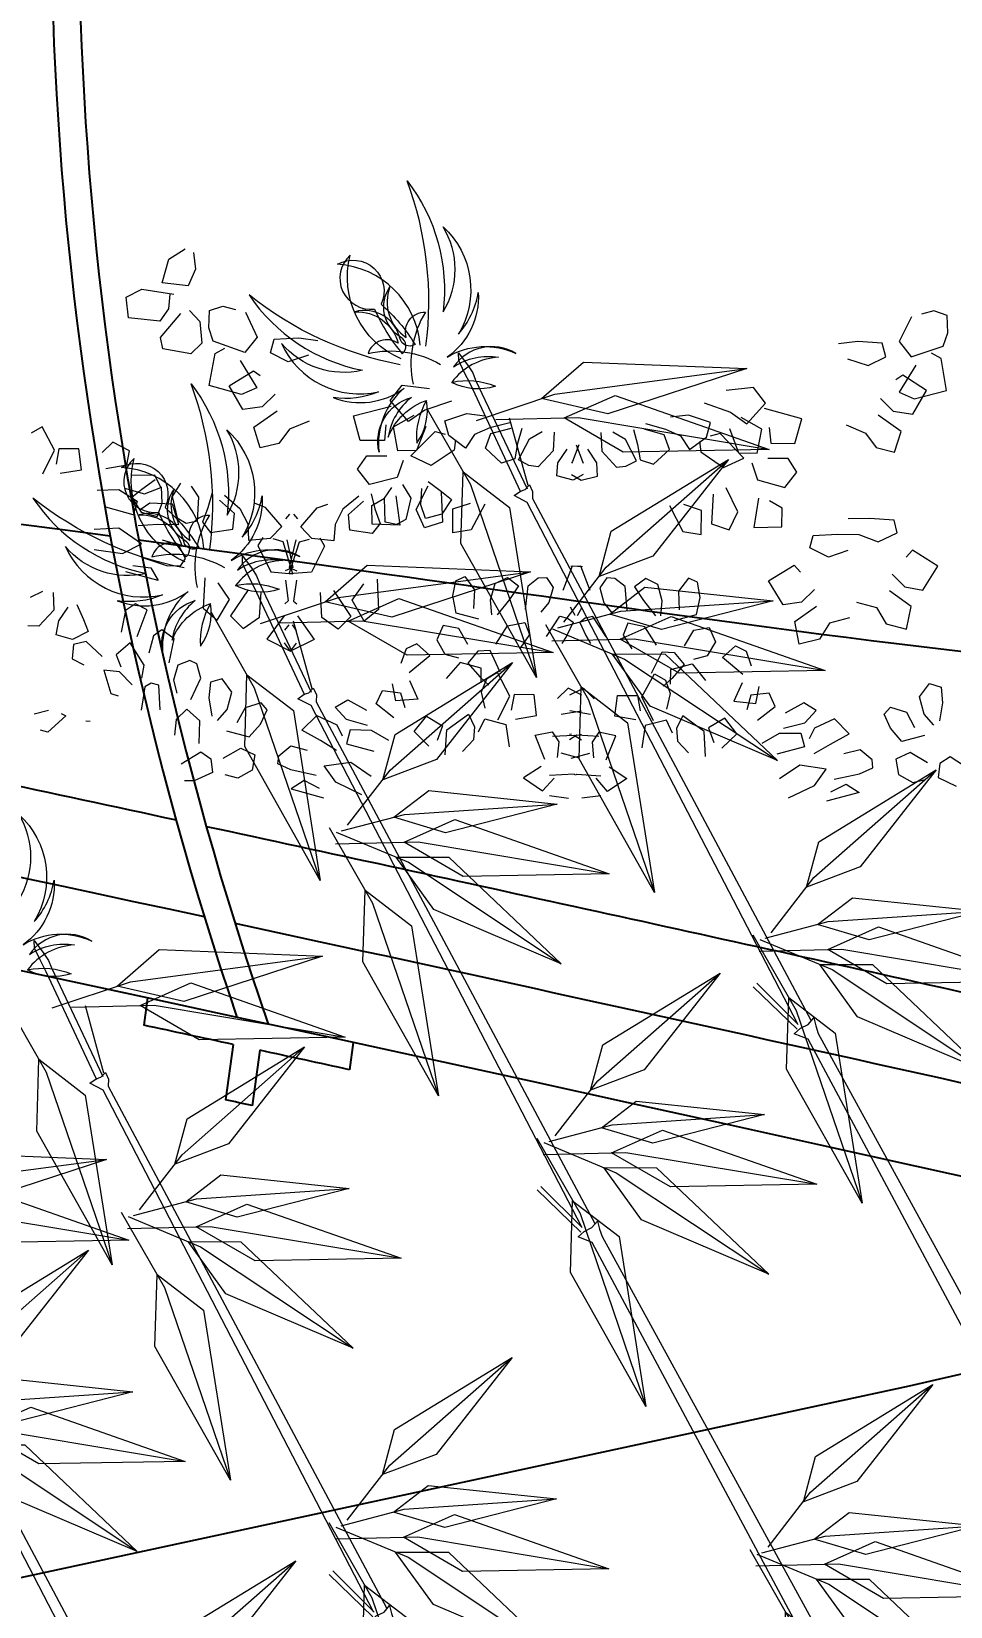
# Model space of a CAD drawing. Header units: metres. Extents: x 10 to 239, y 2 to 253.
# Drawn here: x 86.894 to 87.901, y 170.116 to 171.842 of the extents above; entities that cross this region are included whole.
import ezdxf

# ---------------------------------------------------------------- set-up
doc = ezdxf.new("R2010")
doc.units = ezdxf.units.M
doc.header["$MEASUREMENT"] = 0
doc.layers.get('Defpoints').update_dxf_attribs({"color": 9})
for name, color, linetype in [('-cotas', 252, 'Continuous'), ('1', 7, 'Continuous'), ('1gris', 254, 'Continuous'), ('1gris oscuro', 253, 'Continuous')]:
    doc.layers.add(name, color=color, linetype=linetype)
doc.layers.add('bamb', color=7, linetype='Continuous', lineweight=0, true_color=0xbdd3a6)
doc.layers.add('bloques veg', color=7, linetype='Continuous', lineweight=0, true_color=0xbbd5a5)
doc.layers.get('bamb').off()
doc.styles.get("Standard").update_dxf_attribs({"font": 'arial.ttf'})
doc.dimstyles.get("Standard").update_dxf_attribs({"dimtxt": 0.18, "dimasz": 0.18, "dimexe": 0.18, "dimexo": 0.0625, "dimgap": 0.09, "dimtad": 0, "dimtih": 1, "dimtoh": 1, "dimdec": 4, "dimzin": 0, "dimdsep": 46, "dimtxsty": 'Standard', "dimcen": 0.09, "dimadec": 0, "dimazin": 0, "dimtfac": 1, "dimtdec": 4, "dimtofl": 0, "dimtmove": 0, "dimatfit": 3, "dimfxl": 1, "dimtolj": 1, "dimtzin": 0, "dimarcsym": 0})

# ---------------------------------------------------------------- blocks, each defined once
blk = doc.blocks.new('bamb')
at = {"layer": 'bloques veg'}
for p, q in [((-3.022, 3.8143), (-3.0578, 3.8821)), ((-3.2048, 3.5456), (-3.2407, 3.6134)), ((-2.6053, 3.2968), (-2.6622, 3.3316)), ((-2.6591, 3.3363), (-2.6051, 3.302)), ((-2.7881, 3.0282), (-2.845, 3.063)), ((-2.8419, 3.0676), (-2.7879, 3.0333))]:
    blk.add_line(p, q, dxfattribs=at)
for points in [[(-3.1644, 3.9393, 0.121956), (-3.2239, 4.1117, -0.197912), (-3.1542, 3.9799, 0.28202), (-3.1745, 4.071, -0.357594), (-3.1326, 3.9599, 0.141581), (-3.1212, 4.0089, -0.258144), (-3.1391, 3.9324, -0.252411), (-3.0666, 3.9528, 0.399951), (-3.1299, 3.9236, -0.191492), (-3.0842, 3.9445, 0.22191), (-3.1283, 3.9066, -0.155645), (-3.0807, 3.9128, -0.20302), (-3.1283, 3.9066)], [(-3.1709, 3.939, 0.371554), (-3.2783, 4.0058, -0.734759), (-3.2223, 3.9733, -0.076042), (-3.1765, 3.9384, -0.522547), (-3.1942, 3.9414, 0.430591), (-3.2484, 3.9591, -0.351549), (-3.1947, 3.9357, 0.50622), (-3.2246, 3.9175, -0.192001), (-3.1445, 3.9231)], [(-3.188, 3.9198, -0.371554), (-3.267, 4.0185, 0.734759), (-3.2281, 3.9667, 0.076042), (-3.188, 3.9254, 0.522547), (-3.1931, 3.9426, -0.430591), (-3.2171, 3.9943, 0.351549), (-3.1876, 3.9438, -0.50622), (-3.173, 3.9756, 0.192001), (-3.1691, 3.8954)], [(-3.1875, 3.9132, -0.121956), (-3.3658, 3.9519, 0.197912), (-3.2266, 3.8983, -0.28202), (-3.3195, 3.9078, 0.357594), (-3.2042, 3.8792, -0.141581), (-3.2515, 3.8622, 0.258144), (-3.1777, 3.889, 0.252411), (-3.1894, 3.8145, -0.399951), (-3.1678, 3.8809, 0.191492), (-3.1832, 3.833, -0.22191), (-3.1508, 3.8813, 0.155645), (-3.1513, 3.8333, 0.20302), (-3.1508, 3.8813)], [(-3.3472, 3.6706, 0.121956), (-3.4067, 3.8431, -0.197912), (-3.337, 3.7112, 0.28202), (-3.3574, 3.8023, -0.357594), (-3.3154, 3.6912, 0.141581), (-3.304, 3.7402, -0.258144), (-3.3219, 3.6637, -0.252411), (-3.2494, 3.6841, 0.399951), (-3.3128, 3.6549, -0.191492), (-3.267, 3.6759, 0.22191), (-3.3111, 3.638, -0.155645), (-3.2636, 3.6442, -0.20302), (-3.3111, 3.638)], [(-3.3538, 3.6703, 0.371554), (-3.4611, 3.7371, -0.734759), (-3.4051, 3.7046, -0.076042), (-3.3594, 3.6697, -0.522547), (-3.377, 3.6727, 0.430591), (-3.4312, 3.6905, -0.351549), (-3.3776, 3.667, 0.50622), (-3.4075, 3.6488, -0.192001), (-3.3273, 3.6544)], [(-3.3708, 3.6511, -0.371554), (-3.4499, 3.7498, 0.734759), (-3.4109, 3.698, 0.076042), (-3.3709, 3.6567, 0.522547), (-3.3759, 3.6739, -0.430591), (-3.4, 3.7256, 0.351549), (-3.3704, 3.6751, -0.50622), (-3.3558, 3.707, 0.192001), (-3.3519, 3.6267)], [(-3.3704, 3.6446, -0.121956), (-3.5486, 3.6833, 0.197912), (-3.4094, 3.6296, -0.28202), (-3.5023, 3.6391, 0.357594), (-3.387, 3.6106, -0.141581), (-3.4343, 3.5935, 0.258144), (-3.3605, 3.6203, 0.252411), (-3.3722, 3.5459, -0.399951), (-3.3507, 3.6122, 0.191492), (-3.3661, 3.5643, -0.22191), (-3.3336, 3.6126, 0.155645), (-3.3342, 3.5646, 0.20302), (-3.3336, 3.6126)]]:
    blk.add_lwpolyline(points, format="xyb", dxfattribs=at)
for points in [[(-3.0928, 3.8718), (-3.0152, 3.9184), (-2.8161, 3.9914), (-2.9538, 3.9099), (-3.0285, 3.9105), (-2.9923, 3.9596), (-2.8161, 3.9914)], [(-3.0281, 3.8056), (-3.1079, 3.9092), (-3.1173, 3.9203), (-3.126, 3.9317), (-3.1281, 3.9398), (-3.1147, 3.9282), (-3.1081, 3.9217), (-3.1033, 3.9146), (-3.0223, 3.8105)], [(-3.0723, 3.8772), (-2.9845, 3.899), (-2.7727, 3.9102), (-2.9283, 3.8727), (-2.9995, 3.8952), (-2.9505, 3.9315), (-2.7727, 3.9102)], [(-2.9515, 3.6767), (-2.919, 3.7456), (-2.8138, 3.89), (-2.872, 3.7684), (-2.9246, 3.7339), (-2.9223, 3.7852), (-2.8138, 3.89)], [(-3.1481, 3.8721), (-3.084, 3.8016), (-2.9676, 3.6111), (-3.0802, 3.7365), (-3.0949, 3.8137), (-3.0368, 3.7865), (-2.9676, 3.6111)], [(-2.6057, 3.3022), (-3.019, 3.7961), (-3.0346, 3.8003), (-3.0289, 3.8066), (-3.0243, 3.8094), (-3.0207, 3.8153), (-3.0159, 3.8091), (-3.0144, 3.8015), (-2.5927, 3.3094)], [(-2.9566, 3.6691), (-2.8931, 3.7019), (-2.7325, 3.7492), (-2.8452, 3.692), (-2.904, 3.6963), (-2.873, 3.7332), (-2.7325, 3.7492)], [(-3.2756, 3.6031), (-3.1981, 3.6497), (-2.9989, 3.7227), (-3.1366, 3.6412), (-3.2113, 3.6418), (-3.1752, 3.6909), (-2.9989, 3.7227)], [(-2.9599, 3.6539), (-2.8721, 3.6757), (-2.6603, 3.6869), (-2.8159, 3.6494), (-2.8871, 3.672), (-2.8381, 3.7083), (-2.6603, 3.6869)], [(-3.2109, 3.5369), (-3.2907, 3.6405), (-3.3001, 3.6516), (-3.3089, 3.663), (-3.3109, 3.6711), (-3.2975, 3.6595), (-3.2909, 3.6531), (-3.2861, 3.646), (-3.2051, 3.5418)], [(-3.2552, 3.6085), (-3.1673, 3.6303), (-2.9556, 3.6415), (-3.1111, 3.604), (-3.1824, 3.6265), (-3.1334, 3.6629), (-2.9556, 3.6415)], [(-2.9706, 3.6699), (-2.9064, 3.5994), (-2.7901, 3.4089), (-2.9026, 3.5342), (-2.9174, 3.6115), (-2.8593, 3.5843), (-2.7901, 3.4089)], [(-2.962, 3.6668), (-2.8776, 3.6516), (-2.6901, 3.5793), (-2.8391, 3.6072), (-2.892, 3.6542), (-2.8356, 3.6666), (-2.6901, 3.5793)], [(-3.1343, 3.408), (-3.1019, 3.477), (-2.9966, 3.6213), (-3.0548, 3.4997), (-3.1074, 3.4652), (-3.1051, 3.5165), (-2.9966, 3.6213)], [(-3.331, 3.6034), (-3.2668, 3.533), (-3.1505, 3.3424), (-3.263, 3.4678), (-3.2778, 3.545), (-3.2196, 3.5178), (-3.1505, 3.3424)], [(-2.6557, 3.3938), (-2.6233, 3.4628), (-2.518, 3.6071), (-2.5762, 3.4855), (-2.6288, 3.451), (-2.6265, 3.5023), (-2.518, 3.6071)], [(-2.7885, 3.0336), (-3.2018, 3.5274), (-3.2175, 3.5316), (-3.2118, 3.5379), (-3.2072, 3.5407), (-3.2036, 3.5466), (-3.1987, 3.5405), (-3.1972, 3.5328), (-2.7755, 3.0408)], [(-3.1395, 3.4005), (-3.076, 3.4332), (-2.9154, 3.4805), (-3.028, 3.4233), (-3.0868, 3.4276), (-3.0558, 3.4645), (-2.9154, 3.4805)], [(-2.6609, 3.3863), (-2.5974, 3.4191), (-2.4368, 3.4664), (-2.5494, 3.4092), (-2.6082, 3.4135), (-2.5773, 3.4503), (-2.4368, 3.4664)], [(-3.1428, 3.3852), (-3.0549, 3.407), (-2.8431, 3.4182), (-2.9987, 3.3808), (-3.0699, 3.4033), (-3.0209, 3.4396), (-2.8431, 3.4182)], [(-2.6642, 3.371), (-2.5763, 3.3928), (-2.3645, 3.4041), (-2.5201, 3.3666), (-2.5913, 3.3891), (-2.5424, 3.4254), (-2.3645, 3.4041)], [(-3.1534, 3.4012), (-3.0893, 3.3307), (-2.9729, 3.1402), (-3.0855, 3.2656), (-3.1002, 3.3428), (-3.0421, 3.3156), (-2.9729, 3.1402)], [(-3.1448, 3.3981), (-3.0604, 3.3829), (-2.873, 3.3106), (-3.022, 3.3385), (-3.0748, 3.3855), (-3.0184, 3.398), (-2.873, 3.3106)], [(-2.6748, 3.387), (-2.6107, 3.3166), (-2.4944, 3.126), (-2.6069, 3.2514), (-2.6216, 3.3286), (-2.5635, 3.3014), (-2.4944, 3.126)], [(-2.6662, 3.3839), (-2.5818, 3.3688), (-2.3944, 3.2965), (-2.5434, 3.3243), (-2.5963, 3.3714), (-2.5398, 3.3838), (-2.3944, 3.2965)], [(-2.8385, 3.1251), (-2.8061, 3.1941), (-2.7009, 3.3384), (-2.7591, 3.2169), (-2.8117, 3.1823), (-2.8093, 3.2336), (-2.7009, 3.3384)], [(-2.145, 2.7696), (-2.5908, 3.2885), (-2.6072, 3.2911), (-2.6019, 3.2984), (-2.5945, 3.3044), (-2.5901, 3.3127), (-2.5861, 3.3047), (-2.5816, 3.2972), (-2.1308, 2.7827)], [(-2.8437, 3.1176), (-2.7802, 3.1504), (-2.6196, 3.1977), (-2.7323, 3.1405), (-2.7911, 3.1448), (-2.7601, 3.1816), (-2.6196, 3.1977)], [(-2.847, 3.1023), (-2.7592, 3.1241), (-2.5474, 3.1354), (-2.703, 3.0979), (-2.7742, 3.1204), (-2.7252, 3.1567), (-2.5474, 3.1354)], [(-2.8577, 3.1183), (-2.7935, 3.0479), (-2.6772, 2.8573), (-2.7897, 2.9827), (-2.8045, 3.0599), (-2.7464, 3.0327), (-2.6772, 2.8573)], [(-2.8491, 3.1152), (-2.7647, 3.1001), (-2.5772, 3.0278), (-2.7262, 3.0556), (-2.7791, 3.1027), (-2.7227, 3.1151), (-2.5772, 3.0278)], [(-2.3279, 2.5009), (-2.7736, 3.0198), (-2.7901, 3.0224), (-2.7847, 3.0297), (-2.7774, 3.0357), (-2.7729, 3.044), (-2.7689, 3.036), (-2.7644, 3.0285), (-2.3137, 2.514)], [(-2.5131, 2.7355), (-2.4807, 2.8045), (-2.3755, 2.9488), (-2.4337, 2.8272), (-2.4862, 2.7927), (-2.4839, 2.844), (-2.3755, 2.9488)], [(-2.5183, 2.728), (-2.4548, 2.7608), (-2.2942, 2.8081), (-2.4069, 2.7509), (-2.4657, 2.7552), (-2.4347, 2.792), (-2.2942, 2.8081)], [(-2.5216, 2.7127), (-2.4338, 2.7345), (-2.222, 2.7457), (-2.3775, 2.7083), (-2.4488, 2.7308), (-2.3998, 2.7671), (-2.222, 2.7457)], [(-2.5322, 2.7287), (-2.4681, 2.6583), (-2.3518, 2.4677), (-2.4643, 2.5931), (-2.4791, 2.6703), (-2.4209, 2.6431), (-2.3518, 2.4677)], [(-2.5236, 2.7256), (-2.4393, 2.7105), (-2.2518, 2.6381), (-2.4008, 2.666), (-2.4537, 2.7131), (-2.3973, 2.7255), (-2.2518, 2.6381)]]:
    blk.add_lwpolyline(points, dxfattribs=at)
blk = doc.blocks.new('A$C0C3707A3')
at = {"layer": 'bloques veg'}
for p, q in [((1.1335, 0.4979), (1.1476, 0.5069)), ((1.128, 0.4773), (1.1335, 0.4979)), ((1.1549, 0.5038), (1.1568, 0.4893)), ((1.1568, 0.4893), (1.1506, 0.4747)), ((1.0967, 0.4647), (1.1102, 0.4716)), ((1.1102, 0.4716), (1.1382, 0.4675)), ((1.1506, 0.4747), (1.128, 0.4773)), ((1.1347, 0.4673), (1.1336, 0.4548)), ((1.0989, 0.4467), (1.0967, 0.4647)), ((1.1336, 0.4548), (1.1261, 0.444)), ((1.1519, 0.4534), (1.161, 0.444)), ((1.1688, 0.4384), (1.1693, 0.4534)), ((1.1693, 0.4534), (1.1808, 0.4573)), ((1.1808, 0.4573), (1.1917, 0.4544)), ((1.2004, 0.4521), (1.2109, 0.4306)), ((1.7794, 0.4521), (1.7688, 0.4306)), ((1.7989, 0.4573), (1.7881, 0.4544)), ((1.8104, 0.4534), (1.7989, 0.4573)), ((1.811, 0.4384), (1.8104, 0.4534)), ((1.1261, 0.444), (1.0989, 0.4467)), ((1.1269, 0.4298), (1.1442, 0.4508)), ((1.161, 0.444), (1.1628, 0.4249)), ((1.1727, 0.4269), (1.1688, 0.4384)), ((1.8071, 0.4269), (1.811, 0.4384)), ((1.1289, 0.42), (1.1269, 0.4298)), ((1.1628, 0.4249), (1.1534, 0.4158)), ((1.2003, 0.4172), (1.1727, 0.4269)), ((1.2109, 0.4306), (1.2003, 0.4172)), ((1.2224, 0.4171), (1.2256, 0.429)), ((1.2256, 0.429), (1.2469, 0.4303)), ((1.2469, 0.4303), (1.2637, 0.4281)), ((1.7329, 0.4303), (1.716, 0.4281)), ((1.7541, 0.429), (1.7329, 0.4303)), ((1.7573, 0.4171), (1.7541, 0.429)), ((1.7688, 0.4306), (1.7794, 0.4172)), ((1.7794, 0.4172), (1.8071, 0.4269)), ((1.1534, 0.4158), (1.1289, 0.42)), ((1.1693, 0.3882), (1.1744, 0.416)), ((1.1744, 0.416), (1.1827, 0.4207)), ((1.2378, 0.4094), (1.2224, 0.4171)), ((1.2556, 0.4151), (1.2378, 0.4094)), ((1.7241, 0.4151), (1.7419, 0.4094)), ((1.7419, 0.4094), (1.7573, 0.4171)), ((1.8053, 0.416), (1.7971, 0.4207)), ((1.8104, 0.3882), (1.8053, 0.416)), ((1.1867, 0.3882), (1.2077, 0.4012)), ((1.1961, 0.4101), (1.2107, 0.3865)), ((1.2077, 0.4012), (1.2136, 0.3973)), ((1.7721, 0.4012), (1.7661, 0.3973)), ((1.7836, 0.4101), (1.769, 0.3865)), ((1.793, 0.3882), (1.7721, 0.4012)), ((1.1975, 0.3807), (1.1693, 0.3882)), ((1.1987, 0.3676), (1.1867, 0.3882)), ((1.2107, 0.3865), (1.1975, 0.3807)), ((1.3267, 0.3763), (1.3372, 0.3898)), ((1.3372, 0.3898), (1.3609, 0.3869)), ((1.6425, 0.3898), (1.6188, 0.3869)), ((1.6531, 0.3763), (1.6425, 0.3898)), ((1.769, 0.3865), (1.7822, 0.3807)), ((1.7811, 0.3676), (1.793, 0.3882)), ((1.7822, 0.3807), (1.8104, 0.3882)), ((1.2156, 0.37), (1.1987, 0.3676)), ((1.2267, 0.381), (1.2156, 0.37)), ((1.2951, 0.3627), (1.3277, 0.3714)), ((1.3427, 0.3581), (1.3267, 0.3763)), ((1.3801, 0.376), (1.357, 0.3682)), ((1.5997, 0.376), (1.6227, 0.3682)), ((1.637, 0.3581), (1.6531, 0.3763)), ((1.6847, 0.3627), (1.6521, 0.3714)), ((1.753, 0.381), (1.7641, 0.37)), ((1.7641, 0.37), (1.7811, 0.3676)), ((1.2085, 0.3522), (1.2286, 0.3665)), ((1.2566, 0.3579), (1.2395, 0.3508)), ((1.301, 0.3413), (1.2951, 0.3627)), ((1.3298, 0.3534), (1.3477, 0.3637)), ((1.357, 0.3682), (1.3427, 0.3581)), ((1.3743, 0.3589), (1.3935, 0.3654)), ((1.3779, 0.3463), (1.3743, 0.3589)), ((1.3935, 0.3654), (1.4093, 0.3635)), ((1.431, 0.3577), (1.4135, 0.3531)), ((1.5487, 0.3577), (1.5662, 0.3531)), ((1.5862, 0.3654), (1.5704, 0.3635)), ((1.6054, 0.3589), (1.5862, 0.3654)), ((1.6018, 0.3463), (1.6054, 0.3589)), ((1.6227, 0.3682), (1.637, 0.3581)), ((1.6499, 0.3534), (1.632, 0.3637)), ((1.6787, 0.3413), (1.6847, 0.3627)), ((1.7232, 0.3579), (1.7402, 0.3508)), ((1.7712, 0.3522), (1.7511, 0.3665)), ((1.0245, 0.3514), (1.0149, 0.3459)), ((1.0353, 0.3311), (1.0245, 0.3514)), ((1.2142, 0.3343), (1.2085, 0.3522)), ((1.2395, 0.3508), (1.2303, 0.3382)), ((1.3233, 0.3551), (1.322, 0.3415)), ((1.3336, 0.3326), (1.3298, 0.3534)), ((1.3452, 0.3283), (1.366, 0.3495)), ((1.3579, 0.354), (1.3499, 0.3329)), ((1.366, 0.3495), (1.3747, 0.3472)), ((1.3925, 0.3354), (1.3779, 0.3463)), ((1.3839, 0.3424), (1.3826, 0.3334)), ((1.4003, 0.3473), (1.3925, 0.3354)), ((1.4135, 0.3531), (1.4003, 0.3473)), ((1.4099, 0.3354), (1.4145, 0.3481)), ((1.4145, 0.3481), (1.432, 0.3528)), ((1.4413, 0.3526), (1.4378, 0.3396)), ((1.4386, 0.3254), (1.4482, 0.3438)), ((1.4482, 0.3438), (1.4592, 0.3501)), ((1.4696, 0.3497), (1.4688, 0.3336)), ((1.5101, 0.3497), (1.511, 0.3336)), ((1.5315, 0.3438), (1.5205, 0.3501)), ((1.5411, 0.3254), (1.5315, 0.3438)), ((1.5384, 0.3526), (1.5419, 0.3396)), ((1.5652, 0.3481), (1.5477, 0.3528)), ((1.5698, 0.3354), (1.5652, 0.3481)), ((1.5662, 0.3531), (1.5794, 0.3473)), ((1.5794, 0.3473), (1.5873, 0.3354)), ((1.5873, 0.3354), (1.6018, 0.3463)), ((1.5959, 0.3424), (1.5971, 0.3334)), ((1.6137, 0.3495), (1.605, 0.3472)), ((1.6345, 0.3283), (1.6137, 0.3495)), ((1.6218, 0.354), (1.6298, 0.3329)), ((1.6462, 0.3326), (1.6499, 0.3534)), ((1.6564, 0.3551), (1.6578, 0.3415)), ((1.7402, 0.3508), (1.7494, 0.3382)), ((1.7655, 0.3343), (1.7712, 0.3522)), ((1.0252, 0.3105), (1.0353, 0.3311)), ((1.0392, 0.3324), (1.0368, 0.3191)), ((1.0566, 0.3324), (1.0392, 0.3324)), ((1.0588, 0.3143), (1.0566, 0.3324)), ((1.0861, 0.3384), (1.0767, 0.3293)), ((1.1005, 0.3311), (1.0861, 0.3384)), ((1.0984, 0.3188), (1.1005, 0.3311)), ((1.2303, 0.3382), (1.2142, 0.3343)), ((1.322, 0.3415), (1.301, 0.3413)), ((1.3499, 0.3329), (1.3336, 0.3326)), ((1.3826, 0.3334), (1.3628, 0.3201)), ((1.4239, 0.3224), (1.4099, 0.3354)), ((1.4378, 0.3396), (1.4354, 0.3263)), ((1.4688, 0.3336), (1.4557, 0.3196)), ((1.473, 0.3232), (1.4808, 0.335)), ((1.491, 0.3387), (1.4855, 0.3244)), ((1.4888, 0.3387), (1.4942, 0.3244)), ((1.5068, 0.3232), (1.4989, 0.335)), ((1.511, 0.3336), (1.524, 0.3196)), ((1.5419, 0.3396), (1.5443, 0.3263)), ((1.5559, 0.3224), (1.5698, 0.3354)), ((1.5971, 0.3334), (1.617, 0.3201)), ((1.6298, 0.3329), (1.6462, 0.3326)), ((1.6578, 0.3415), (1.6787, 0.3413)), ((1.7494, 0.3382), (1.7655, 0.3343)), ((1.08, 0.3156), (1.0984, 0.3188)), ((1.2989, 0.3163), (1.3068, 0.3281)), ((1.3093, 0.303), (1.2989, 0.3163)), ((1.3068, 0.3281), (1.3242, 0.3281)), ((1.3383, 0.3243), (1.3332, 0.3094)), ((1.3628, 0.3201), (1.3452, 0.3283)), ((1.4354, 0.3263), (1.4239, 0.3224)), ((1.4478, 0.3206), (1.4386, 0.3254)), ((1.4557, 0.3196), (1.4478, 0.3206)), ((1.4722, 0.3117), (1.473, 0.3232)), ((1.4855, 0.3244), (1.4847, 0.3229)), ((1.4942, 0.3244), (1.495, 0.3229)), ((1.5075, 0.3117), (1.5068, 0.3232)), ((1.524, 0.3196), (1.5319, 0.3206)), ((1.5319, 0.3206), (1.5411, 0.3254)), ((1.5443, 0.3263), (1.5559, 0.3224)), ((1.617, 0.3201), (1.6345, 0.3283)), ((1.6414, 0.3243), (1.6466, 0.3094)), ((1.673, 0.3281), (1.6555, 0.3281)), ((1.6704, 0.303), (1.6808, 0.3163)), ((1.6808, 0.3163), (1.673, 0.3281)), ((1.0404, 0.3111), (1.0588, 0.3143)), ((1.1227, 0.31), (1.1028, 0.3095)), ((1.1231, 0.306), (1.1115, 0.2974)), ((1.128, 0.2993), (1.1227, 0.31)), ((1.1451, 0.3032), (1.1379, 0.2916)), ((1.3332, 0.3094), (1.3093, 0.303)), ((1.3381, 0.3032), (1.3454, 0.2916)), ((1.3501, 0.2816), (1.3603, 0.3022)), ((1.3602, 0.306), (1.3718, 0.2974)), ((1.4863, 0.308), (1.4722, 0.3117)), ((1.4847, 0.313), (1.4934, 0.308)), ((1.495, 0.313), (1.4863, 0.308)), ((1.4934, 0.308), (1.5075, 0.3117)), ((1.6296, 0.2816), (1.6194, 0.3022)), ((1.6466, 0.3094), (1.6704, 0.303)), ((1.0726, 0.2966), (1.0914, 0.2974)), ((1.0914, 0.2974), (1.1074, 0.2873)), ((1.0964, 0.2984), (1.1137, 0.2938)), ((1.1115, 0.2974), (1.1027, 0.2905)), ((1.1027, 0.2905), (1.1109, 0.2778)), ((1.1137, 0.2938), (1.128, 0.2993)), ((1.1293, 0.2857), (1.1285, 0.2999)), ((1.1379, 0.2916), (1.1422, 0.2729)), ((1.161, 0.2912), (1.1547, 0.3006)), ((1.1601, 0.2705), (1.161, 0.2912)), ((1.1725, 0.2951), (1.169, 0.282)), ((1.1921, 0.277), (1.179, 0.2887)), ((1.1833, 0.293), (1.1968, 0.2816)), ((1.3, 0.293), (1.2864, 0.2816)), ((1.2912, 0.277), (1.3043, 0.2887)), ((1.3108, 0.2951), (1.3142, 0.282)), ((1.3115, 0.285), (1.3225, 0.2914)), ((1.3223, 0.2912), (1.3286, 0.3006)), ((1.3232, 0.2705), (1.3223, 0.2912)), ((1.3323, 0.2934), (1.336, 0.268)), ((1.3454, 0.2916), (1.3411, 0.2729)), ((1.354, 0.2857), (1.3548, 0.2999)), ((1.3717, 0.2968), (1.3729, 0.2709)), ((1.3718, 0.2974), (1.3806, 0.2905)), ((1.3806, 0.2905), (1.3724, 0.2778)), ((1.3818, 0.2825), (1.3971, 0.2876)), ((1.598, 0.2825), (1.5826, 0.2876)), ((1.6081, 0.2968), (1.6069, 0.2709)), ((1.6474, 0.2934), (1.6437, 0.268)), ((1.6682, 0.285), (1.6572, 0.2914)), ((1.1042, 0.2754), (1.0803, 0.2818)), ((1.1074, 0.2873), (1.1042, 0.2754)), ((1.1185, 0.2855), (1.11, 0.2797)), ((1.1109, 0.2778), (1.125, 0.274)), ((1.1381, 0.2849), (1.1185, 0.2855)), ((1.125, 0.274), (1.1293, 0.2857)), ((1.1438, 0.2671), (1.1381, 0.2849)), ((1.169, 0.282), (1.1645, 0.2693)), ((1.1908, 0.2634), (1.1921, 0.277)), ((1.1968, 0.2816), (1.2037, 0.2681)), ((1.2192, 0.2826), (1.21, 0.2858)), ((1.2334, 0.266), (1.2192, 0.2826)), ((1.24, 0.2769), (1.2365, 0.2729)), ((1.2433, 0.2769), (1.2468, 0.2729)), ((1.2499, 0.266), (1.2641, 0.2826)), ((1.2641, 0.2826), (1.2733, 0.2858)), ((1.2864, 0.2816), (1.2796, 0.2681)), ((1.2925, 0.2634), (1.2912, 0.277)), ((1.3118, 0.2686), (1.3115, 0.285)), ((1.3142, 0.282), (1.3188, 0.2693)), ((1.3575, 0.2657), (1.3501, 0.2816)), ((1.3583, 0.274), (1.354, 0.2857)), ((1.3724, 0.2778), (1.3583, 0.274)), ((1.382, 0.2615), (1.3818, 0.2825)), ((1.4096, 0.2866), (1.3978, 0.2642)), ((1.5701, 0.2866), (1.5819, 0.2642)), ((1.5978, 0.2615), (1.598, 0.2825)), ((1.6222, 0.2657), (1.6296, 0.2816)), ((1.668, 0.2686), (1.6682, 0.285)), ((1.7441, 0.2764), (1.7255, 0.2761)), ((1.7654, 0.2752), (1.7441, 0.2764)), ((1.7683, 0.2643), (1.7654, 0.2752)), ((1.0917, 0.2636), (1.0704, 0.2623)), ((1.1114, 0.2502), (1.0917, 0.2636)), ((1.1086, 0.2661), (1.1253, 0.2674)), ((1.1253, 0.2674), (1.1438, 0.2671)), ((1.1422, 0.2729), (1.1503, 0.2684)), ((1.1503, 0.2684), (1.1601, 0.2705)), ((1.1645, 0.2693), (1.1714, 0.2605)), ((1.1714, 0.2605), (1.1908, 0.2634)), ((1.2037, 0.2681), (1.2046, 0.2539)), ((1.2237, 0.2558), (1.2334, 0.266)), ((1.2596, 0.2558), (1.2499, 0.266)), ((1.2796, 0.2681), (1.2787, 0.2539)), ((1.3119, 0.2605), (1.2925, 0.2634)), ((1.336, 0.268), (1.3118, 0.2686)), ((1.3188, 0.2693), (1.3119, 0.2605)), ((1.333, 0.2684), (1.3232, 0.2705)), ((1.3411, 0.2729), (1.333, 0.2684)), ((1.3729, 0.2709), (1.3575, 0.2657)), ((1.3978, 0.2642), (1.382, 0.2615)), ((1.5819, 0.2642), (1.5978, 0.2615)), ((1.6069, 0.2709), (1.6222, 0.2657)), ((1.6437, 0.268), (1.668, 0.2686)), ((1.6923, 0.2506), (1.6952, 0.2614)), ((1.6952, 0.2614), (1.7165, 0.2627)), ((1.7165, 0.2627), (1.735, 0.2624)), ((1.735, 0.2624), (1.7518, 0.2564)), ((1.7518, 0.2564), (1.7683, 0.2643)), ((1.0951, 0.2418), (1.1114, 0.2502)), ((1.1438, 0.2497), (1.1297, 0.2534)), ((1.1499, 0.2376), (1.1438, 0.2497)), ((1.2046, 0.2539), (1.2237, 0.2558)), ((1.2169, 0.2564), (1.2127, 0.2494)), ((1.2127, 0.2494), (1.224, 0.2266)), ((1.2345, 0.2529), (1.2258, 0.2552)), ((1.2433, 0.2249), (1.2345, 0.2529)), ((1.2378, 0.2546), (1.2432, 0.2304)), ((1.24, 0.2249), (1.2488, 0.2529)), ((1.2455, 0.2546), (1.2401, 0.2304)), ((1.2488, 0.2529), (1.2575, 0.2552)), ((1.2706, 0.2494), (1.2593, 0.2266)), ((1.2787, 0.2539), (1.2596, 0.2558)), ((1.2664, 0.2564), (1.2706, 0.2494)), ((1.7088, 0.2427), (1.6923, 0.2506)), ((1.7255, 0.2486), (1.7088, 0.2427)), ((1.7816, 0.2493), (1.7763, 0.2432)), ((1.8039, 0.2355), (1.7816, 0.2493)), ((1.0704, 0.2449), (1.0951, 0.2418)), ((1.1117, 0.2385), (1.1342, 0.2313)), ((1.1459, 0.2316), (1.1499, 0.2376)), ((1.4782, 0.2124), (1.4862, 0.2335)), ((1.4936, 0.2335), (1.4847, 0.233)), ((1.4862, 0.2335), (1.495, 0.233)), ((1.5016, 0.2124), (1.4936, 0.2335)), ((1.6567, 0.2217), (1.679, 0.2355)), ((1.679, 0.2355), (1.6843, 0.2294)), ((1.7909, 0.2145), (1.8039, 0.2355)), ((1.1261, 0.2183), (1.0979, 0.2259)), ((1.104, 0.2312), (1.1197, 0.2293)), ((1.1197, 0.2293), (1.1261, 0.2183)), ((1.1342, 0.2313), (1.1459, 0.2316)), ((1.1667, 0.221), (1.1654, 0.1946)), ((1.224, 0.2266), (1.2433, 0.2249)), ((1.2432, 0.2304), (1.2365, 0.2276)), ((1.2368, 0.2194), (1.2393, 0.2014)), ((1.2593, 0.2266), (1.24, 0.2249)), ((1.2401, 0.2304), (1.2468, 0.2276)), ((1.2465, 0.2194), (1.244, 0.2014)), ((1.3166, 0.221), (1.3179, 0.1946)), ((1.3824, 0.2067), (1.3848, 0.22)), ((1.3848, 0.22), (1.3928, 0.2237)), ((1.3928, 0.2237), (1.4013, 0.2121)), ((1.4191, 0.2178), (1.4298, 0.223)), ((1.4298, 0.223), (1.4395, 0.2158)), ((1.4477, 0.2159), (1.4565, 0.2229)), ((1.4565, 0.2229), (1.4636, 0.2233)), ((1.4636, 0.2233), (1.4695, 0.2147)), ((1.5161, 0.2233), (1.5102, 0.2147)), ((1.5232, 0.2229), (1.5161, 0.2233)), ((1.532, 0.2159), (1.5232, 0.2229)), ((1.5499, 0.223), (1.5402, 0.2158)), ((1.5606, 0.2178), (1.5499, 0.223)), ((1.587, 0.2237), (1.5784, 0.2121)), ((1.5949, 0.22), (1.587, 0.2237)), ((1.5973, 0.2067), (1.5949, 0.22)), ((1.6697, 0.2008), (1.6567, 0.2217)), ((1.764, 0.2283), (1.7751, 0.2173)), ((1.0154, 0.2033), (1.0261, 0.2086)), ((1.0351, 0.2073), (1.0357, 0.1921)), ((1.1884, 0.2024), (1.1783, 0.2167)), ((1.2046, 0.2108), (1.1893, 0.1882)), ((1.2146, 0.1872), (1.2158, 0.209)), ((1.2687, 0.1872), (1.2675, 0.209)), ((1.2786, 0.2108), (1.294, 0.1882)), ((1.2949, 0.2024), (1.305, 0.2167)), ((1.3854, 0.1919), (1.3824, 0.2067)), ((1.4013, 0.2121), (1.4005, 0.196)), ((1.4153, 0.2037), (1.4191, 0.2178)), ((1.4395, 0.2158), (1.4317, 0.2039)), ((1.4457, 0.1955), (1.4477, 0.2159)), ((1.4695, 0.2147), (1.466, 0.2017)), ((1.5102, 0.2147), (1.5137, 0.2017)), ((1.534, 0.1955), (1.532, 0.2159)), ((1.5402, 0.2158), (1.548, 0.2039)), ((1.5644, 0.2037), (1.5606, 0.2178)), ((1.5784, 0.2121), (1.5792, 0.196)), ((1.5943, 0.1919), (1.5973, 0.2067)), ((1.6966, 0.2145), (1.6855, 0.2035)), ((1.7808, 0.2002), (1.762, 0.2138)), ((1.7751, 0.2173), (1.7909, 0.2145)), ((1.0357, 0.1921), (1.0226, 0.1781)), ((1.0401, 0.1827), (1.048, 0.1946)), ((1.0556, 0.1972), (1.0614, 0.184)), ((1.0981, 0.1921), (1.0943, 0.1733)), ((1.1067, 0.1979), (1.0981, 0.1921)), ((1.1169, 0.1929), (1.1067, 0.1979)), ((1.1084, 0.1696), (1.1169, 0.1929)), ((1.1654, 0.1946), (1.1778, 0.1843)), ((1.1778, 0.1843), (1.1884, 0.2024)), ((1.2393, 0.2014), (1.2365, 0.1989)), ((1.244, 0.2014), (1.2468, 0.1989)), ((1.3055, 0.1843), (1.2949, 0.2024)), ((1.3179, 0.1946), (1.3055, 0.1843)), ((1.405, 0.1867), (1.3854, 0.1919)), ((1.4165, 0.1906), (1.4153, 0.2037)), ((1.4317, 0.2039), (1.4211, 0.1905)), ((1.466, 0.2017), (1.459, 0.1931)), ((1.4888, 0.1904), (1.4847, 0.1978)), ((1.4909, 0.1904), (1.495, 0.1978)), ((1.5137, 0.2017), (1.5207, 0.1931)), ((1.548, 0.2039), (1.5586, 0.1905)), ((1.5633, 0.1906), (1.5644, 0.2037)), ((1.5748, 0.1867), (1.5943, 0.1919)), ((1.6855, 0.2035), (1.6697, 0.2008)), ((1.6798, 0.1864), (1.6986, 0.2)), ((1.7333, 0.2038), (1.7508, 0.1991)), ((1.7508, 0.1991), (1.7592, 0.1851)), ((1.7768, 0.1805), (1.7808, 0.2002)), ((1.0226, 0.1781), (1.0133, 0.1783)), ((1.038, 0.1705), (1.0401, 0.1827)), ((1.0614, 0.184), (1.0656, 0.1736)), ((1.1893, 0.1882), (1.2003, 0.1771)), ((1.2003, 0.1771), (1.2146, 0.1872)), ((1.2359, 0.1885), (1.2211, 0.168)), ((1.2365, 0.1759), (1.2402, 0.1807)), ((1.2468, 0.1759), (1.2431, 0.1807)), ((1.2474, 0.1885), (1.2622, 0.168)), ((1.283, 0.1771), (1.2687, 0.1872)), ((1.294, 0.1882), (1.283, 0.1771)), ((1.3743, 0.1809), (1.3687, 0.1685)), ((1.3877, 0.1785), (1.3743, 0.1809)), ((1.3956, 0.1647), (1.3877, 0.1785)), ((1.4201, 0.1651), (1.4302, 0.1811)), ((1.4302, 0.1811), (1.445, 0.1841)), ((1.445, 0.1841), (1.4492, 0.1736)), ((1.4639, 0.172), (1.4756, 0.1898)), ((1.4756, 0.1898), (1.4821, 0.1881)), ((1.487, 0.1845), (1.4816, 0.1731)), ((1.4821, 0.1881), (1.487, 0.1845)), ((1.4976, 0.1881), (1.4928, 0.1845)), ((1.4928, 0.1845), (1.4981, 0.1731)), ((1.5041, 0.1898), (1.4976, 0.1881)), ((1.5159, 0.172), (1.5041, 0.1898)), ((1.5347, 0.1841), (1.5306, 0.1736)), ((1.5495, 0.1811), (1.5347, 0.1841)), ((1.5596, 0.1651), (1.5495, 0.1811)), ((1.5841, 0.1647), (1.5921, 0.1785)), ((1.5921, 0.1785), (1.6054, 0.1809)), ((1.6054, 0.1809), (1.6111, 0.1685)), ((1.6838, 0.1668), (1.6798, 0.1864)), ((1.7098, 0.1854), (1.7013, 0.1714)), ((1.7273, 0.19), (1.7098, 0.1854)), ((1.7592, 0.1851), (1.7768, 0.1805)), ((1.0521, 0.1667), (1.038, 0.1705)), ((1.0656, 0.1736), (1.0521, 0.1667)), ((1.0641, 0.1651), (1.0529, 0.1623)), ((1.0781, 0.1521), (1.0641, 0.1651)), ((1.1226, 0.1704), (1.1185, 0.1552)), ((1.1297, 0.1755), (1.1226, 0.1704)), ((1.1405, 0.1679), (1.1297, 0.1755)), ((1.1361, 0.147), (1.1405, 0.1679)), ((1.2211, 0.168), (1.2416, 0.1579)), ((1.2416, 0.1579), (1.2365, 0.1649)), ((1.2622, 0.168), (1.2416, 0.1579)), ((1.2416, 0.1579), (1.2468, 0.1649)), ((1.3514, 0.1649), (1.3421, 0.1605)), ((1.3627, 0.1549), (1.3514, 0.1649)), ((1.3687, 0.1685), (1.3758, 0.1561)), ((1.4492, 0.1736), (1.4413, 0.1618)), ((1.4816, 0.1731), (1.4774, 0.1661)), ((1.4981, 0.1731), (1.5023, 0.1661)), ((1.5306, 0.1736), (1.5384, 0.1618)), ((1.6111, 0.1685), (1.6039, 0.1561)), ((1.617, 0.1549), (1.6283, 0.1649)), ((1.6283, 0.1649), (1.6376, 0.1605)), ((1.7013, 0.1714), (1.6838, 0.1668)), ((1.0529, 0.1623), (1.0519, 0.1498)), ((1.1023, 0.1642), (1.0901, 0.1535)), ((1.0901, 0.1535), (1.0943, 0.1431)), ((1.1145, 0.1447), (1.1023, 0.1642)), ((1.3421, 0.1605), (1.3375, 0.1477)), ((1.3448, 0.14), (1.3627, 0.1549)), ((1.3758, 0.1561), (1.3878, 0.1529)), ((1.4045, 0.1589), (1.3959, 0.1484)), ((1.4151, 0.1595), (1.4045, 0.1589)), ((1.4241, 0.1408), (1.4151, 0.1595)), ((1.5556, 0.1408), (1.5646, 0.1595)), ((1.5646, 0.1595), (1.5752, 0.1589)), ((1.5752, 0.1589), (1.5839, 0.1484)), ((1.6039, 0.1561), (1.592, 0.1529)), ((1.635, 0.14), (1.617, 0.1549)), ((1.6376, 0.1605), (1.6422, 0.1477)), ((1.0519, 0.1498), (1.0622, 0.1447)), ((1.0931, 0.1387), (1.0795, 0.1401)), ((1.0795, 0.1401), (1.0857, 0.1198)), ((1.1041, 0.1277), (1.0931, 0.1387)), ((1.1127, 0.1335), (1.1145, 0.1447)), ((1.1437, 0.145), (1.1402, 0.132)), ((1.1541, 0.1492), (1.1437, 0.145)), ((1.1603, 0.1463), (1.1541, 0.1492)), ((1.1639, 0.1337), (1.1603, 0.1463)), ((1.3891, 0.149), (1.3771, 0.1348)), ((1.4075, 0.1441), (1.3891, 0.149)), ((1.3959, 0.1484), (1.4066, 0.1362)), ((1.4076, 0.1313), (1.4075, 0.1441)), ((1.4216, 0.1403), (1.412, 0.1347)), ((1.4325, 0.12), (1.4216, 0.1403)), ((1.5473, 0.12), (1.5581, 0.1403)), ((1.5581, 0.1403), (1.5677, 0.1347)), ((1.5722, 0.1441), (1.5907, 0.149)), ((1.5722, 0.1313), (1.5722, 0.1441)), ((1.5839, 0.1484), (1.5732, 0.1362)), ((1.5907, 0.149), (1.6026, 0.1348)), ((1.1153, 0.1258), (1.1135, 0.1147)), ((1.1208, 0.129), (1.1153, 0.1258)), ((1.1273, 0.1273), (1.1208, 0.129)), ((1.1286, 0.106), (1.1273, 0.1273)), ((1.1402, 0.132), (1.143, 0.1207)), ((1.1554, 0.1151), (1.1639, 0.1337)), ((1.1723, 0.1303), (1.171, 0.1167)), ((1.1825, 0.1334), (1.1723, 0.1303)), ((1.191, 0.1218), (1.1825, 0.1334)), ((1.3165, 0.1126), (1.3219, 0.124)), ((1.3219, 0.124), (1.3376, 0.1221)), ((1.3334, 0.1151), (1.3304, 0.1299)), ((1.3452, 0.1329), (1.3525, 0.1169)), ((1.4066, 0.1362), (1.4141, 0.1295)), ((1.412, 0.1347), (1.4077, 0.1231)), ((1.4833, 0.1273), (1.4739, 0.1182)), ((1.495, 0.1213), (1.4833, 0.1273)), ((1.4847, 0.1213), (1.4964, 0.1273)), ((1.4964, 0.1273), (1.5059, 0.1182)), ((1.5732, 0.1362), (1.5656, 0.1295)), ((1.5677, 0.1347), (1.572, 0.1231)), ((1.6345, 0.1329), (1.6272, 0.1169)), ((1.6579, 0.124), (1.6421, 0.1221)), ((1.6463, 0.1151), (1.6493, 0.1299)), ((1.6632, 0.1126), (1.6579, 0.124)), ((1.7887, 0.1218), (1.7973, 0.1334)), ((1.7973, 0.1334), (1.8074, 0.1303)), ((1.8074, 0.1303), (1.8087, 0.1167)), ((1.0857, 0.1198), (1.0922, 0.118)), ((1.1135, 0.1147), (1.1122, 0.1057)), ((1.171, 0.1167), (1.1737, 0.1009)), ((1.1869, 0.1066), (1.191, 0.1218)), ((1.2165, 0.1127), (1.2025, 0.1083)), ((1.2218, 0.1066), (1.2165, 0.1127)), ((1.2807, 0.1094), (1.2917, 0.1158)), ((1.2917, 0.1158), (1.3079, 0.1068)), ((1.3318, 0.1004), (1.3165, 0.1126)), ((1.3525, 0.1169), (1.3334, 0.1151)), ((1.3376, 0.1221), (1.3412, 0.1095)), ((1.4077, 0.1231), (1.411, 0.1094)), ((1.4223, 0.0994), (1.4325, 0.12)), ((1.4363, 0.1213), (1.4339, 0.1079)), ((1.4537, 0.1212), (1.4363, 0.1213)), ((1.4559, 0.1032), (1.4537, 0.1212)), ((1.5238, 0.1032), (1.526, 0.1212)), ((1.526, 0.1212), (1.5434, 0.1213)), ((1.5434, 0.1213), (1.5458, 0.1079)), ((1.5574, 0.0994), (1.5473, 0.12)), ((1.572, 0.1231), (1.5687, 0.1094)), ((1.6272, 0.1169), (1.6463, 0.1151)), ((1.6421, 0.1221), (1.6385, 0.1095)), ((1.6479, 0.1004), (1.6632, 0.1126)), ((1.688, 0.1158), (1.6718, 0.1068)), ((1.699, 0.1094), (1.688, 0.1158)), ((1.7579, 0.1066), (1.7633, 0.1127)), ((1.7633, 0.1127), (1.7773, 0.1083)), ((1.7928, 0.1066), (1.7887, 0.1218)), ((1.8087, 0.1167), (1.806, 0.1009)), ((1.0193, 0.1018), (1.0315, 0.1052)), ((1.0468, 0.1003), (1.0313, 0.0858)), ((1.0427, 0.1022), (1.0468, 0.1003)), ((1.1426, 0.0976), (1.1413, 0.084)), ((1.152, 0.1067), (1.1426, 0.0976)), ((1.1633, 0.0967), (1.152, 0.1067)), ((1.1627, 0.0771), (1.1633, 0.0967)), ((1.1786, 0.0972), (1.1869, 0.1066)), ((1.2025, 0.1083), (1.1954, 0.0951)), ((1.2161, 0.0942), (1.2218, 0.1066)), ((1.252, 0.0892), (1.2648, 0.1021)), ((1.2648, 0.1021), (1.2824, 0.0939)), ((1.2906, 0.0986), (1.2807, 0.1094)), ((1.3091, 0.0937), (1.2906, 0.0986)), ((1.3496, 0.0886), (1.3602, 0.1021)), ((1.3602, 0.1021), (1.3742, 0.0937)), ((1.378, 0.0903), (1.3968, 0.1039)), ((1.3968, 0.1039), (1.402, 0.0932)), ((1.4055, 0.0888), (1.4109, 0.1001)), ((1.4109, 0.1001), (1.4293, 0.0952)), ((1.4376, 0.1), (1.4559, 0.1032)), ((1.4772, 0.1045), (1.495, 0.1076)), ((1.5026, 0.1045), (1.4847, 0.1076)), ((1.5422, 0.1), (1.5238, 0.1032)), ((1.5689, 0.1001), (1.5504, 0.0952)), ((1.5742, 0.0888), (1.5689, 0.1001)), ((1.583, 0.1039), (1.5777, 0.0932)), ((1.6017, 0.0903), (1.583, 0.1039)), ((1.6195, 0.1021), (1.6055, 0.0937)), ((1.6301, 0.0886), (1.6195, 0.1021)), ((1.6706, 0.0937), (1.6891, 0.0986)), ((1.6891, 0.0986), (1.699, 0.1094)), ((1.7149, 0.1021), (1.6974, 0.0939)), ((1.7277, 0.0892), (1.7149, 0.1021)), ((1.7636, 0.0942), (1.7579, 0.1066)), ((1.7773, 0.1083), (1.7843, 0.0951)), ((1.8012, 0.0972), (1.7928, 0.1066)), ((1.0313, 0.0858), (1.0248, 0.0876)), ((1.068, 0.0954), (1.0642, 0.0956)), ((1.1866, 0.0881), (1.2061, 0.0829)), ((1.2061, 0.0829), (1.2161, 0.0942)), ((1.2682, 0.0802), (1.252, 0.0892)), ((1.2824, 0.0939), (1.2869, 0.0845)), ((1.294, 0.0896), (1.2908, 0.0776)), ((1.3126, 0.0893), (1.294, 0.0896)), ((1.3277, 0.0806), (1.3126, 0.0893)), ((1.3625, 0.0759), (1.3496, 0.0886)), ((1.3742, 0.0937), (1.3697, 0.0809)), ((1.3768, 0.0686), (1.378, 0.0903)), ((1.402, 0.0932), (1.4013, 0.0818)), ((1.4293, 0.0952), (1.4323, 0.0758)), ((1.4548, 0.0861), (1.4696, 0.0891)), ((1.4632, 0.0652), (1.4548, 0.0861)), ((1.4696, 0.0891), (1.4754, 0.0805)), ((1.4698, 0.0855), (1.4886, 0.0863)), ((1.4862, 0.0873), (1.4847, 0.0869)), ((1.4911, 0.0863), (1.4847, 0.0823)), ((1.4886, 0.0863), (1.495, 0.0823)), ((1.51, 0.0855), (1.4911, 0.0863)), ((1.4935, 0.0873), (1.495, 0.0869)), ((1.5102, 0.0891), (1.5043, 0.0805)), ((1.5249, 0.0861), (1.5102, 0.0891)), ((1.5166, 0.0652), (1.5249, 0.0861)), ((1.5504, 0.0952), (1.5475, 0.0758)), ((1.5777, 0.0932), (1.5784, 0.0818)), ((1.6029, 0.0686), (1.6017, 0.0903)), ((1.6055, 0.0937), (1.6101, 0.0809)), ((1.6172, 0.0759), (1.6301, 0.0886)), ((1.6521, 0.0806), (1.6672, 0.0893)), ((1.6672, 0.0893), (1.6857, 0.0896)), ((1.6857, 0.0896), (1.6889, 0.0776)), ((1.6974, 0.0939), (1.6929, 0.0845)), ((1.7115, 0.0802), (1.7277, 0.0892)), ((1.7736, 0.0829), (1.7636, 0.0942)), ((1.7931, 0.0881), (1.7736, 0.0829)), ((1.1474, 0.0591), (1.1642, 0.0697)), ((1.1642, 0.0697), (1.1731, 0.0638)), ((1.1838, 0.0644), (1.1989, 0.0732)), ((1.1989, 0.0732), (1.2113, 0.0675)), ((1.232, 0.0666), (1.2425, 0.0754)), ((1.2425, 0.0754), (1.2567, 0.0717)), ((1.2823, 0.0718), (1.2682, 0.0802)), ((1.2908, 0.0776), (1.3147, 0.0712)), ((1.4013, 0.0818), (1.3916, 0.0716)), ((1.4754, 0.0805), (1.4741, 0.0669)), ((1.4935, 0.0664), (1.4774, 0.0707)), ((1.4863, 0.0664), (1.5023, 0.0707)), ((1.5043, 0.0805), (1.5056, 0.0669)), ((1.5784, 0.0818), (1.5882, 0.0716)), ((1.6889, 0.0776), (1.665, 0.0712)), ((1.6975, 0.0718), (1.7115, 0.0802)), ((1.7372, 0.0754), (1.7231, 0.0717)), ((1.7477, 0.0666), (1.7372, 0.0754)), ((1.7808, 0.0732), (1.7684, 0.0675)), ((1.796, 0.0644), (1.7808, 0.0732)), ((1.8155, 0.0697), (1.8066, 0.0638)), ((1.8323, 0.0591), (1.8155, 0.0697)), ((1.1731, 0.0638), (1.1745, 0.0518)), ((1.2113, 0.0675), (1.2089, 0.0542)), ((1.2314, 0.0598), (1.232, 0.0666)), ((1.2427, 0.0545), (1.2314, 0.0598)), ((1.2717, 0.0583), (1.2946, 0.0615)), ((1.2818, 0.044), (1.2717, 0.0583)), ((1.2946, 0.0615), (1.3124, 0.0497)), ((1.4603, 0.059), (1.4449, 0.0491)), ((1.5194, 0.059), (1.5348, 0.0491)), ((1.6851, 0.0615), (1.6673, 0.0497)), ((1.708, 0.0583), (1.6851, 0.0615)), ((1.6979, 0.044), (1.708, 0.0583)), ((1.737, 0.0545), (1.7484, 0.0598)), ((1.7484, 0.0598), (1.7477, 0.0666)), ((1.7684, 0.0675), (1.7708, 0.0542)), ((1.8066, 0.0638), (1.8052, 0.0518)), ((1.1586, 0.0444), (1.1504, 0.0443)), ((1.1745, 0.0518), (1.1586, 0.0444)), ((1.1965, 0.0471), (1.1857, 0.05)), ((1.2089, 0.0542), (1.1965, 0.0471)), ((1.2647, 0.0497), (1.2427, 0.0545)), ((1.2543, 0.0455), (1.243, 0.0381)), ((1.2675, 0.0385), (1.2543, 0.0455)), ((1.3045, 0.0332), (1.2818, 0.044)), ((1.4449, 0.0491), (1.4616, 0.0377)), ((1.4616, 0.0377), (1.4716, 0.049)), ((1.4888, 0.0525), (1.4676, 0.0512)), ((1.4896, 0.052), (1.4888, 0.0525)), ((1.4901, 0.052), (1.4909, 0.0525)), ((1.4909, 0.0525), (1.5122, 0.0512)), ((1.5181, 0.0377), (1.5081, 0.049)), ((1.5348, 0.0491), (1.5181, 0.0377)), ((1.6752, 0.0332), (1.6979, 0.044)), ((1.7122, 0.0385), (1.7254, 0.0455)), ((1.715, 0.0497), (1.737, 0.0545)), ((1.7254, 0.0455), (1.7367, 0.0381)), ((1.7708, 0.0542), (1.7832, 0.0471)), ((1.7832, 0.0471), (1.794, 0.05)), ((1.8052, 0.0518), (1.8211, 0.0444)), ((1.243, 0.0381), (1.2712, 0.0305)), ((1.4675, 0.0338), (1.4842, 0.0317)), ((1.5122, 0.0338), (1.4956, 0.0317)), ((1.7367, 0.0381), (1.7085, 0.0305))]:
    blk.add_line(p, q, dxfattribs=at)
blk = doc.blocks.new('*D90')
at = {"layer": '-cotas', "color": 0, "lineweight": -2, "transparency": 16777216}
for p, q in [((35.5997, 175.5332), (35.5997, 162.1857)), ((89.3642, 175.5332), (89.3642, 162.1857)), ((35.7797, 162.3657), (58.2102, 162.3657)), ((89.1842, 162.3657), (59.8709, 162.3657))]:
    blk.add_line(p, q, dxfattribs=at)
at = {"layer": '-cotas', "color": 0, "transparency": 16777216}
for points in [[(35.7797, 162.3957), (35.7797, 162.3357), (35.5997, 162.3657)], [(89.1842, 162.3957), (89.1842, 162.3357), (89.3642, 162.3657)]]:
    blk.add_solid(points, dxfattribs=at)
at = {"layer": 'Defpoints', "color": 0, "transparency": 16777216}
for p in [(35.5997, 175.5957), (89.3642, 175.5957), (89.3642, 162.3657)]:
    blk.add_point(p, dxfattribs=at)
at = {"layer": '-cotas', "color": 0, "transparency": 16777216, "insert": (59.0405, 162.3657), "char_height": 0.3, "attachment_point": 5}
blk.add_mtext('\\A1;53.7645', dxfattribs=at)

msp = doc.modelspace()

# ---------------------------------------------------------------- linework, layer by layer
at = {"layer": '1'}
for p, q in [((87.02138, 170.7827), (87.0172, 170.75291)), ((87.24678, 170.73388), (87.2426, 170.70409)), ((87.1152, 170.73173), (87.1067, 170.67113)), ((87.1446, 170.72536), (87.13608, 170.6646))]:
    msp.add_line(p, q, dxfattribs=at)
for centre, radius, start, end in [((90.71161, 171.98868), 3.79605, 145.16577, 198.86096), ((90.71161, 171.98868), 3.76605, 144.7315, 199.1365), ((59.4886, 43.1172), 130.60066, 77.2146481, 83.2715595), ((59.4886, 43.1172), 130.70066, 77.8113184, 80.0237034), ((59.4886, 43.1172), 130.70066, 77.123496, 77.7962174), ((59.4886, 43.1172), 130.57066, 77.7848326, 77.8288322), ((59.4886, 43.1172), 130.57066, 77.7276294, 77.7716322), ((57.96078, 36.30814), 137.48781, 77.7485178, 77.7610544)]:
    msp.add_arc(centre, radius, start, end, dxfattribs=at)
msp.add_rational_spline([(82.12754, 171.94114), (83.77541, 171.65155), (85.4173, 171.33042), (87.05261, 170.97788)], [0.999259473034, 0.99928366517, 0.999430492468, 0.999699954927], degree=3, dxfattribs=at)
msp.add_rational_spline([(87.08574, 170.97074), (87.60354, 170.85897), (88.12064, 170.74406), (88.63699, 170.62602), (88.65811, 170.6198), (88.67899, 170.6134), (88.69963, 170.60683)], [0.999705432779, 0.999791316026, 0.9998895051, 1, 1, 1, 1], degree=3, knots=[0.096973321, 0.096973321, 0.096973321, 0.096973321, 0.10912678, 0.10912678, 0.10912678, 0.136317815, 0.136317815, 0.136317815, 0.136317815], dxfattribs=at)
at = {"layer": '1gris'}
msp.add_open_spline([(85.40168, 171.47469), (86.15883, 171.39427), (86.63447, 171.33533), (86.98061, 171.28895)], degree=3, dxfattribs=at)
msp.add_open_spline([(87.01193, 171.28474), (87.30316, 171.24547), (88.06989, 171.12907), (89.51875, 171.01485), (91.01743, 171.17542), (92.35195, 171.38427)], degree=3, knots=[0.6501316, 0.6501316, 0.6501316, 0.6501316, 1, 2, 3, 3, 3, 3], dxfattribs=at)
at = {"layer": '1gris oscuro'}
for p, q in [((87.856, 170.35772), (88.18508, 170.43286)), ((81.1146, 168.90392), (87.856, 170.35772))]:
    msp.add_line(p, q, dxfattribs=at)

# ---------------------------------------------------------------- block references
at = {"layer": 'bamb', "rotation": 347.4757495858502}
for p in [(89.56131, 166.96531), (89.09665, 166.32136)]:
    msp.add_blockref('bamb', p, dxfattribs=at)
at = {"layer": 'bloques veg', "color": 2, "xscale": 1.260409816243446, "yscale": 1.260409816243446, "zscale": 1.260409816243446, "rotation": 359.6145960760396}
msp.add_blockref('A$C0C3707A3', (85.61176, 170.97441), dxfattribs=at)

# ---------------------------------------------------------------- dimensions: what is measured, and where the dimension line sits
at = {"layer": '-cotas'}
dim = msp.add_linear_dim(base=(89.36416, 162.36569), p1=(35.59966, 175.59571), p2=(89.36416, 175.59571), angle=0, dimstyle='Standard', override={"dimtxt": 0.3}, dxfattribs=at)
dim.commit()
dim.dimension.update_dxf_attribs({"geometry": '*D90', "text_midpoint": (59.04055, 162.36569), "dimtype": 161})

doc.saveas('drawing.dxf')
